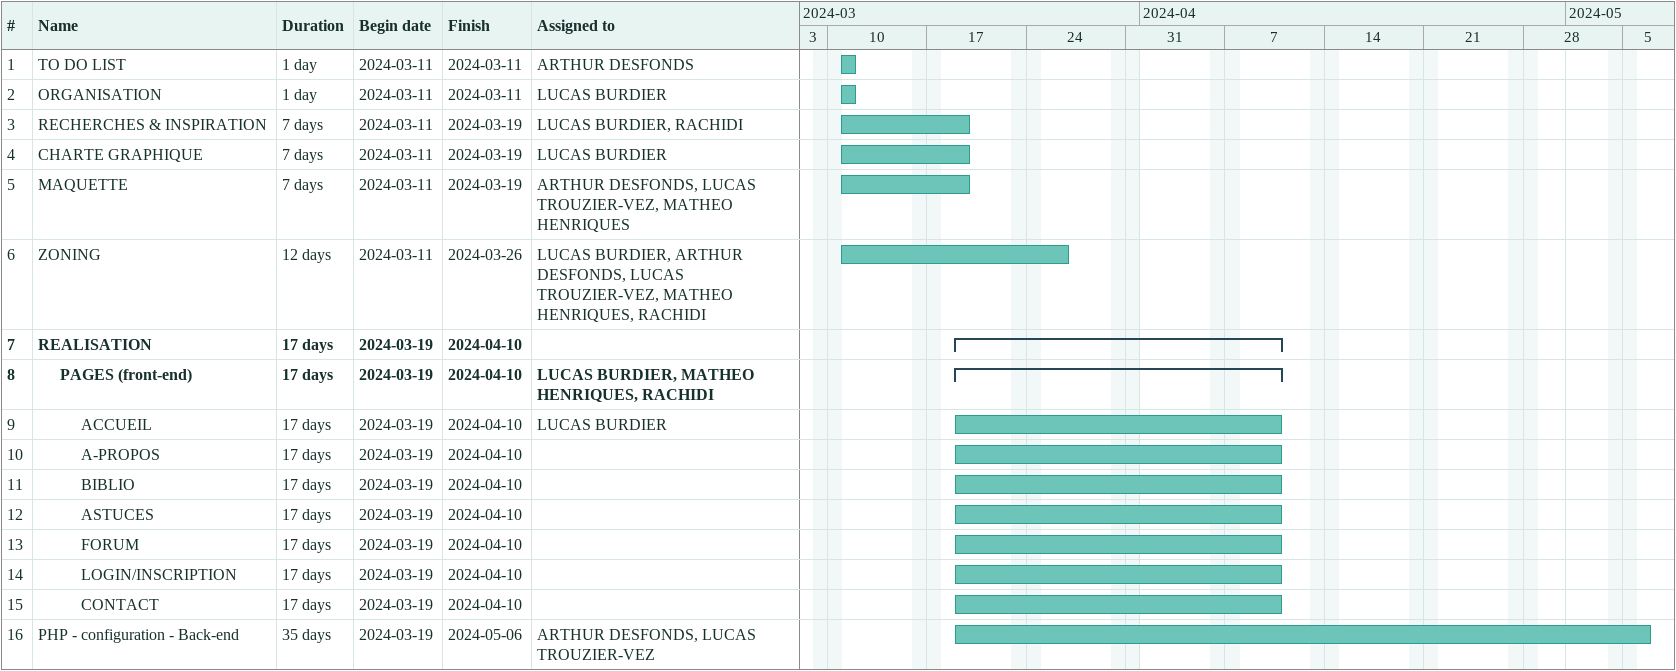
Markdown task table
| ID | Level | Task | Duration | Start | Finish | Resources |
|---|---|---|---|---|---|---|
| 1 | 1 | TO DO LIST | 1d | 2024-03-11 | 2024-03-11 | ARTHUR DESFONDS |
| 2 | 1 | ORGANISATION | 1d | 2024-03-11 | 2024-03-11 | LUCAS BURDIER |
| 3 | 1 | RECHERCHES & INSPIRATION | 7d | 2024-03-11 | 2024-03-19 | LUCAS BURDIER, RACHIDI |
| 4 | 1 | CHARTE GRAPHIQUE | 7d | 2024-03-11 | 2024-03-19 | LUCAS BURDIER |
| 5 | 1 | MAQUETTE | 7d | 2024-03-11 | 2024-03-19 | ARTHUR DESFONDS, LUCAS TROUZIER-VEZ, MATHEO HENRIQUES |
| 6 | 1 | ZONING | 12d | 2024-03-11 | 2024-03-26 | LUCAS BURDIER, ARTHUR DESFONDS, LUCAS TROUZIER-VEZ, MATHEO HENRIQUES, RACHIDI |
| 7 | 1 | **REALISATION** | 17d | 2024-03-19 | 2024-04-10 |  |
| 8 | 2 | **PAGES (front-end)** | 17d | 2024-03-19 | 2024-04-10 | LUCAS BURDIER, MATHEO HENRIQUES, RACHIDI |
| 9 | 3 | ACCUEIL | 17d | 2024-03-19 | 2024-04-10 | LUCAS BURDIER |
| 10 | 3 | A-PROPOS | 17d | 2024-03-19 | 2024-04-10 |  |
| 11 | 3 | BIBLIO | 17d | 2024-03-19 | 2024-04-10 |  |
| 12 | 3 | ASTUCES | 17d | 2024-03-19 | 2024-04-10 |  |
| 13 | 3 | FORUM | 17d | 2024-03-19 | 2024-04-10 |  |
| 14 | 3 | LOGIN/INSCRIPTION | 17d | 2024-03-19 | 2024-04-10 |  |
| 15 | 3 | CONTACT | 17d | 2024-03-19 | 2024-04-10 |  |
| 16 | 1 | PHP - configuration - Back-end | 35d | 2024-03-19 | 2024-05-06 | ARTHUR DESFONDS, LUCAS TROUZIER-VEZ |
